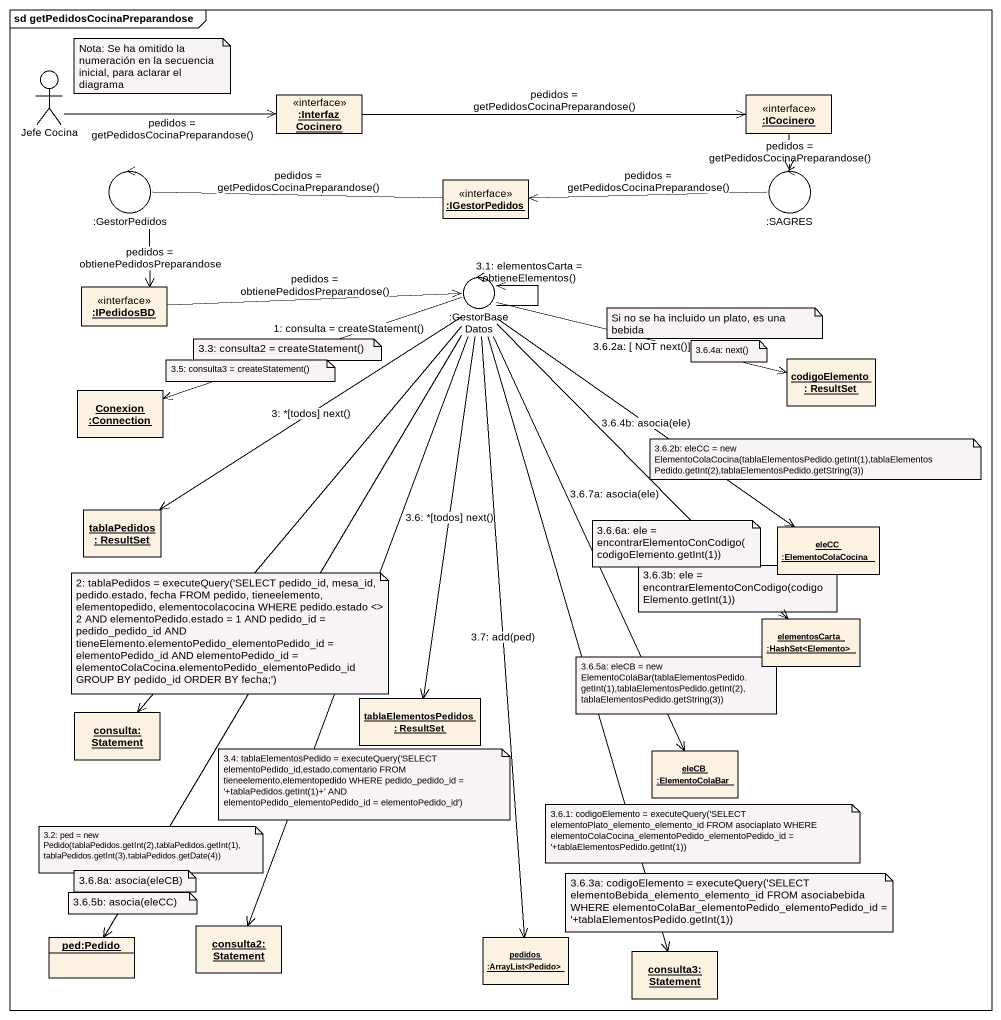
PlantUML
@startuml
mainframe sd getPedidosCocinaPreparandose
allowmixing
hide circle
hide empty members
actor "Jefe Cocina" as Jefe_Cocina
object ":Interfaz Cocinero" as Interfaz_Cocinero <<interface>>
object ":ICocinero" as ICocinero <<interface>>
control ":GestorPedidos" as GestorPedidos
control ":SAGRES" as SAGRES
object ":IGestorPedidos" as IGestorPedidos <<interface>>
object ":IPedidosBD" as IPedidosBD <<interface>>
control ":GestorBaseDatos" as GestorBaseDatos
object "codigoElemento : ResultSet" as codigoElemento_ResultSet
object "Conexion :Connection" as Conexion_Connection
object "tablaPedidos : ResultSet" as tablaPedidos_ResultSet
object "eleCC :ElementoColaCocina" as eleCC_ElementoColaCocina
object "elementosCarta :HashSet<Elemento>" as elementosCarta_HashSet
object "consulta: Statement" as consulta_Statement
object "tablaElementosPedidos : ResultSet" as tablaElementosPedidos
object "eleCB :ElementoColaBar" as eleCB_ElementoColaBar
object "ped:Pedido" as ped_Pedido
object "consulta2: Statement" as consulta2_Statement
object "pedidos :ArrayList<Pedido>" as pedidos_ArrayList_Pedido
object "consulta3: Statement" as consulta3_Statement
Jefe_Cocina -right-> Interfaz_Cocinero : pedidos = getPedidosCocinaPreparandose()
Interfaz_Cocinero -right-> ICocinero : pedidos = getPedidosCocinaPreparandose()
ICocinero --> SAGRES : pedidos = getPedidosCocinaPreparandose()
GestorPedidos --> IPedidosBD : pedidos = obtienePedidosPreparandose
SAGRES -left-> IGestorPedidos : pedidos = getPedidosCocinaPreparandose()
IGestorPedidos -left- GestorPedidos : pedidos = getPedidosCocinaPreparandose()
IPedidosBD -right-> GestorBaseDatos : pedidos = obtienePedidosPreparandose()
GestorBaseDatos --> GestorBaseDatos : 3.1: elementosCarta = obtieneElementos()
GestorBaseDatos -right-> codigoElemento_ResultSet : 3.6.2a: [ NOT next()]
GestorBaseDatos -left-> Conexion_Connection : 1: consulta = createStatement()
GestorBaseDatos --> tablaPedidos_ResultSet : 3: *[todos] next()
GestorBaseDatos --> eleCC_ElementoColaCocina : 3.6.4b: asocia(ele)
GestorBaseDatos --> elementosCarta_HashSet
GestorBaseDatos --> consulta_Statement
GestorBaseDatos --> tablaElementosPedidos : 3.6: *[todos] next()
GestorBaseDatos --> eleCB_ElementoColaBar : 3.6.7a: asocia(ele)
GestorBaseDatos --> ped_Pedido
GestorBaseDatos --> consulta2_Statement
GestorBaseDatos --> pedidos_ArrayList_Pedido : 3.7: add(ped)
GestorBaseDatos --> consulta3_Statement
note as N1
  Nota: Se ha omitido la numeración en la secuencia inicial, para aclarar el diagrama
end note
note as N2
  3.3: consulta2 = createStatement()
end note
note as N3
  Si no se ha incluido un plato, es una bebida
end note
note as N4
  3.6.4a: next()
end note
note as N5
  3.5: consulta3 = createStatement()
end note
note as N6
  3.6.2b: eleCC = new ElementoColaCocina(tablaElementosPedido.getInt(1),tablaElementosPedido.getInt(2),tablaElementosPedido.getString(3))
end note
note as N7
  3.6.6a: ele = encontrarElementoConCodigo(codigoElemento.getInt(1))
end note
note as N8
  2: tablaPedidos = executeQuery('SELECT pedido_id, mesa_id, pedido.estado, fecha FROM pedido, tieneelemento, elementopedido, elementocolacocina WHERE pedido.estado <> 2 AND elementoPedido.estado = 1 AND pedido_id = pedido_pedido_id AND tieneElemento.elementoPedido_elementoPedido_id = elementoPedido_id AND elementoPedido_id = elementoColaCocina.elementoPedido_elementoPedido_id GROUP BY pedido_id ORDER BY fecha;')
end note
note as N9
  3.6.3b: ele = encontrarElementoConCodigo(codigoElemento.getInt(1))
end note
note as N10
  3.6.5a: eleCB = new ElementoColaBar(tablaElementosPedido.getInt(1),tablaElementosPedido.getInt(2),tablaElementosPedido.getString(3))
end note
note as N11
  3.4: tablaElementosPedido = executeQuery('SELECT elementoPedido_id,estado,comentario FROM tieneelemento,elementopedido WHERE pedido_pedido_id = '+tablaPedidos.getInt(1)+' AND elementoPedido_elementoPedido_id = elementoPedido_id')
end note
note as N12
  3.6.1: codigoElemento = executeQuery('SELECT elementoPlato_elemento_elemento_id FROM asociaplato WHERE elementoColaCocina_elementoPedido_elementoPedido_id = '+tablaElementosPedido.getInt(1))
end note
note as N13
  3.2: ped = new Pedido(tablaPedidos.getInt(2),tablaPedidos.getInt(1),tablaPedidos.getInt(3),tablaPedidos.getDate(4))
end note
note as N14
  3.6.5b: asocia(eleCC)
end note
note as N15
  3.6.8a: asocia(eleCB)
end note
note as N16
  3.6.3a: codigoElemento = executeQuery('SELECT elementoBebida_elemento_elemento_id FROM asociabebida WHERE elementoColaBar_elementoPedido_elementoPedido_id = '+tablaElementosPedido.getInt(1))
end note
@enduml
